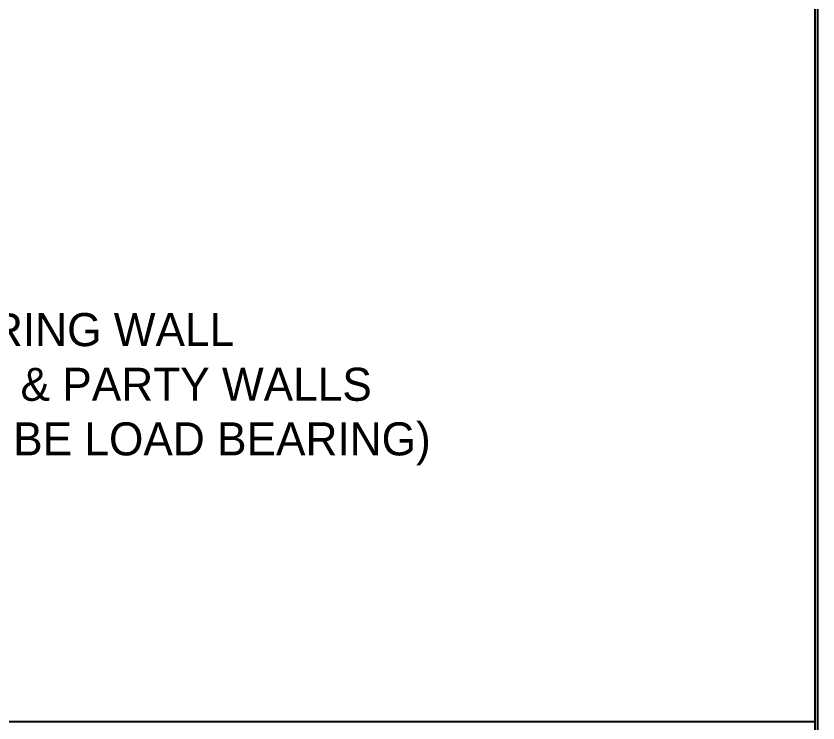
# Paper-space layout 'Wall' of a CAD drawing. Header units: inches. Extents: x 30 to 2203, y 4 to 1132.
# Drawn here: x 1540 to 1685.5, y 157.7 to 286 of the extents above; entities that cross this region are included whole.
import ezdxf
from ezdxf.enums import TextEntityAlignment as Align

# ---------------------------------------------------------------- set-up
doc = ezdxf.new("R2010")
doc.units = ezdxf.units.IN
doc.header["$LTSCALE"] = 25
doc.header["$MEASUREMENT"] = 0

# ---------------------------------------------------------------- blocks, each defined once
blk = doc.blocks.new('LayoutBorder')
for p, q in [((1655.5, 0), (1655.5, 1128)), ((1656, 0), (1656, 1128)), ((1415.5, 153.94), (1655.5, 153.94))]:
    blk.add_line(p, q)
for tag, p, height in [('BTITLE', (1418.93, 90.51), 4), ('PROJECTNAME', (1461.42, 75.48), 4), ('CONTRACTOR', (1461.47, 65.64), 4), ('ARCHITECT', (1461.34, 55.71), 4), ('PAGETITLE', (215.06, 27.12), 24), ('SCALE', (215.31, 11), 4)]:
    blk.add_attdef(tag, p, '', height=height)
for tag, p in [('PROJECTNUMBER', (1463.8, 4.29)), ('DRAFTER', (1527.56, 4.32)), ('DATE', (1583.39, 4.26)), ('PAGE', (1642.51, 4.31))]:
    blk.add_attdef(tag, text='', height=4).set_placement(p, align=Align.CENTER)
blk = doc.blocks.new('WallLBNote')
for s, p in [('. . . INTERIOR LOAD BEARING WALL', (104.79, 19.83)), ('(EXTERIOR WALLS & PARTY WALLS', (128.88, 9.91)), ('ARE ASSUMED TO BE LOAD BEARING)', (128.88, 0))]:
    blk.add_text(s, height=6).set_placement(p)
blk = doc.blocks.new('Wall LB Note')
blk.add_blockref('WallLBNote', (34.76, 34))

psp = doc.layouts.new('Wall')

# ---------------------------------------------------------------- block references
at = {"lineweight": -3}
psp.add_blockref('LayoutBorder', (29.55, 3.97), dxfattribs=at)
psp.add_blockref('Wall LB Note', (1301.82, 172.22))

doc.saveas('drawing.dxf')
